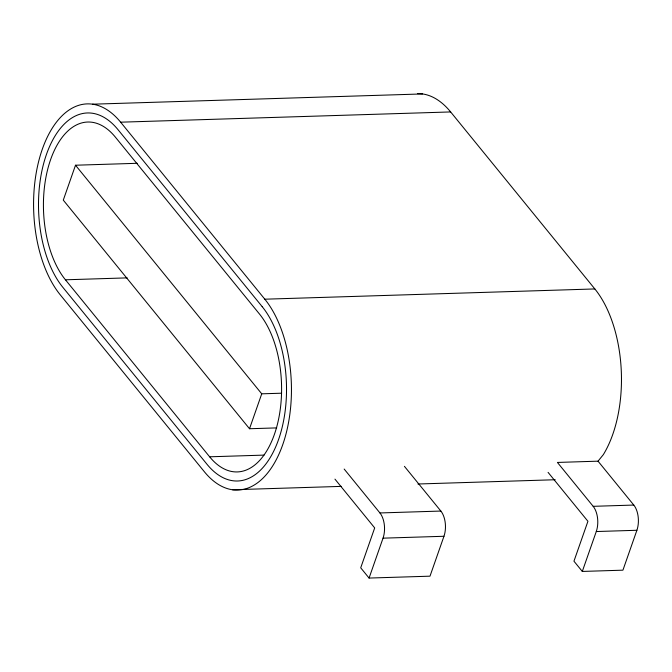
<?xml version="1.0" encoding="UTF-8"?>
<svg xmlns="http://www.w3.org/2000/svg" width="672" height="672" viewBox="0 0 672 672"><rect width="100%" height="100%" fill="white"/><g stroke="black" fill="none" stroke-linecap="round" stroke-linejoin="round"><path stroke-width="1.01" d="M137.222 163.296L75.508 165.22L63.286 200.13L249.514 428.736L276.704 427.896M249.514 428.736L261.736 393.826L75.508 165.22M404.426 466.343L440.857 511.056A18.144 9.845 88.2 0 1 443.965 536.273L429.996 576.173L369.071 578.063L383.04 538.163A18.144 9.845 88.2 0 0 379.932 512.954L344.165 469.048M598.03 461.168L633.788 505.058A18.144 9.845 88.2 0 1 636.896 530.275L622.927 570.175L582.305 571.435L596.282 531.535A18.144 9.845 88.2 0 0 593.174 506.327L557.416 462.437L598.03 461.168L603.322 454.658A104.63 56.784 88.2 0 0 594.838 288.943L450.643 111.938A104.63 56.784 88.2 0 0 417.572 93.626M92.501 104.194L422.52 93.937M120.632 122.186L264.818 299.2A104.63 56.784 88.2 0 1 282.761 444.595A104.63 56.784 88.2 0 1 204.389 471.769L60.194 294.756A104.63 56.784 88.2 0 1 42.26 149.36A104.63 56.784 88.2 0 1 120.632 122.186L450.643 111.938M65.436 279.796L209.63 456.8A86.486 46.939 88.2 0 0 274.411 434.347A86.486 46.939 88.2 0 0 259.585 314.16L115.391 137.155A86.486 46.939 88.2 0 0 50.61 159.608A86.486 46.939 88.2 0 0 65.436 279.796L127.151 277.88M264.818 299.2L594.838 288.943M261.736 393.826L281.61 393.204M209.63 456.8L264.02 455.112M232.52 489.762L341.477 486.377M417.95 484L555.198 479.741M379.932 512.954L440.857 511.056M593.174 506.327L633.788 505.058M383.04 538.163L443.965 536.273M596.282 531.535L636.896 530.275M548.075 472.366L587.933 521.287L573.955 561.187L582.305 571.435M334.95 479.128L374.69 527.915L360.713 567.815L369.071 578.063M262.206 306.676L118.012 129.671A95.558 51.862 88.2 0 0 46.435 154.484A95.558 51.862 88.2 0 0 62.815 287.272L207.01 464.285A95.558 51.862 88.2 0 0 278.586 439.471A95.558 51.862 88.2 0 0 262.206 306.676"/></g></svg>
